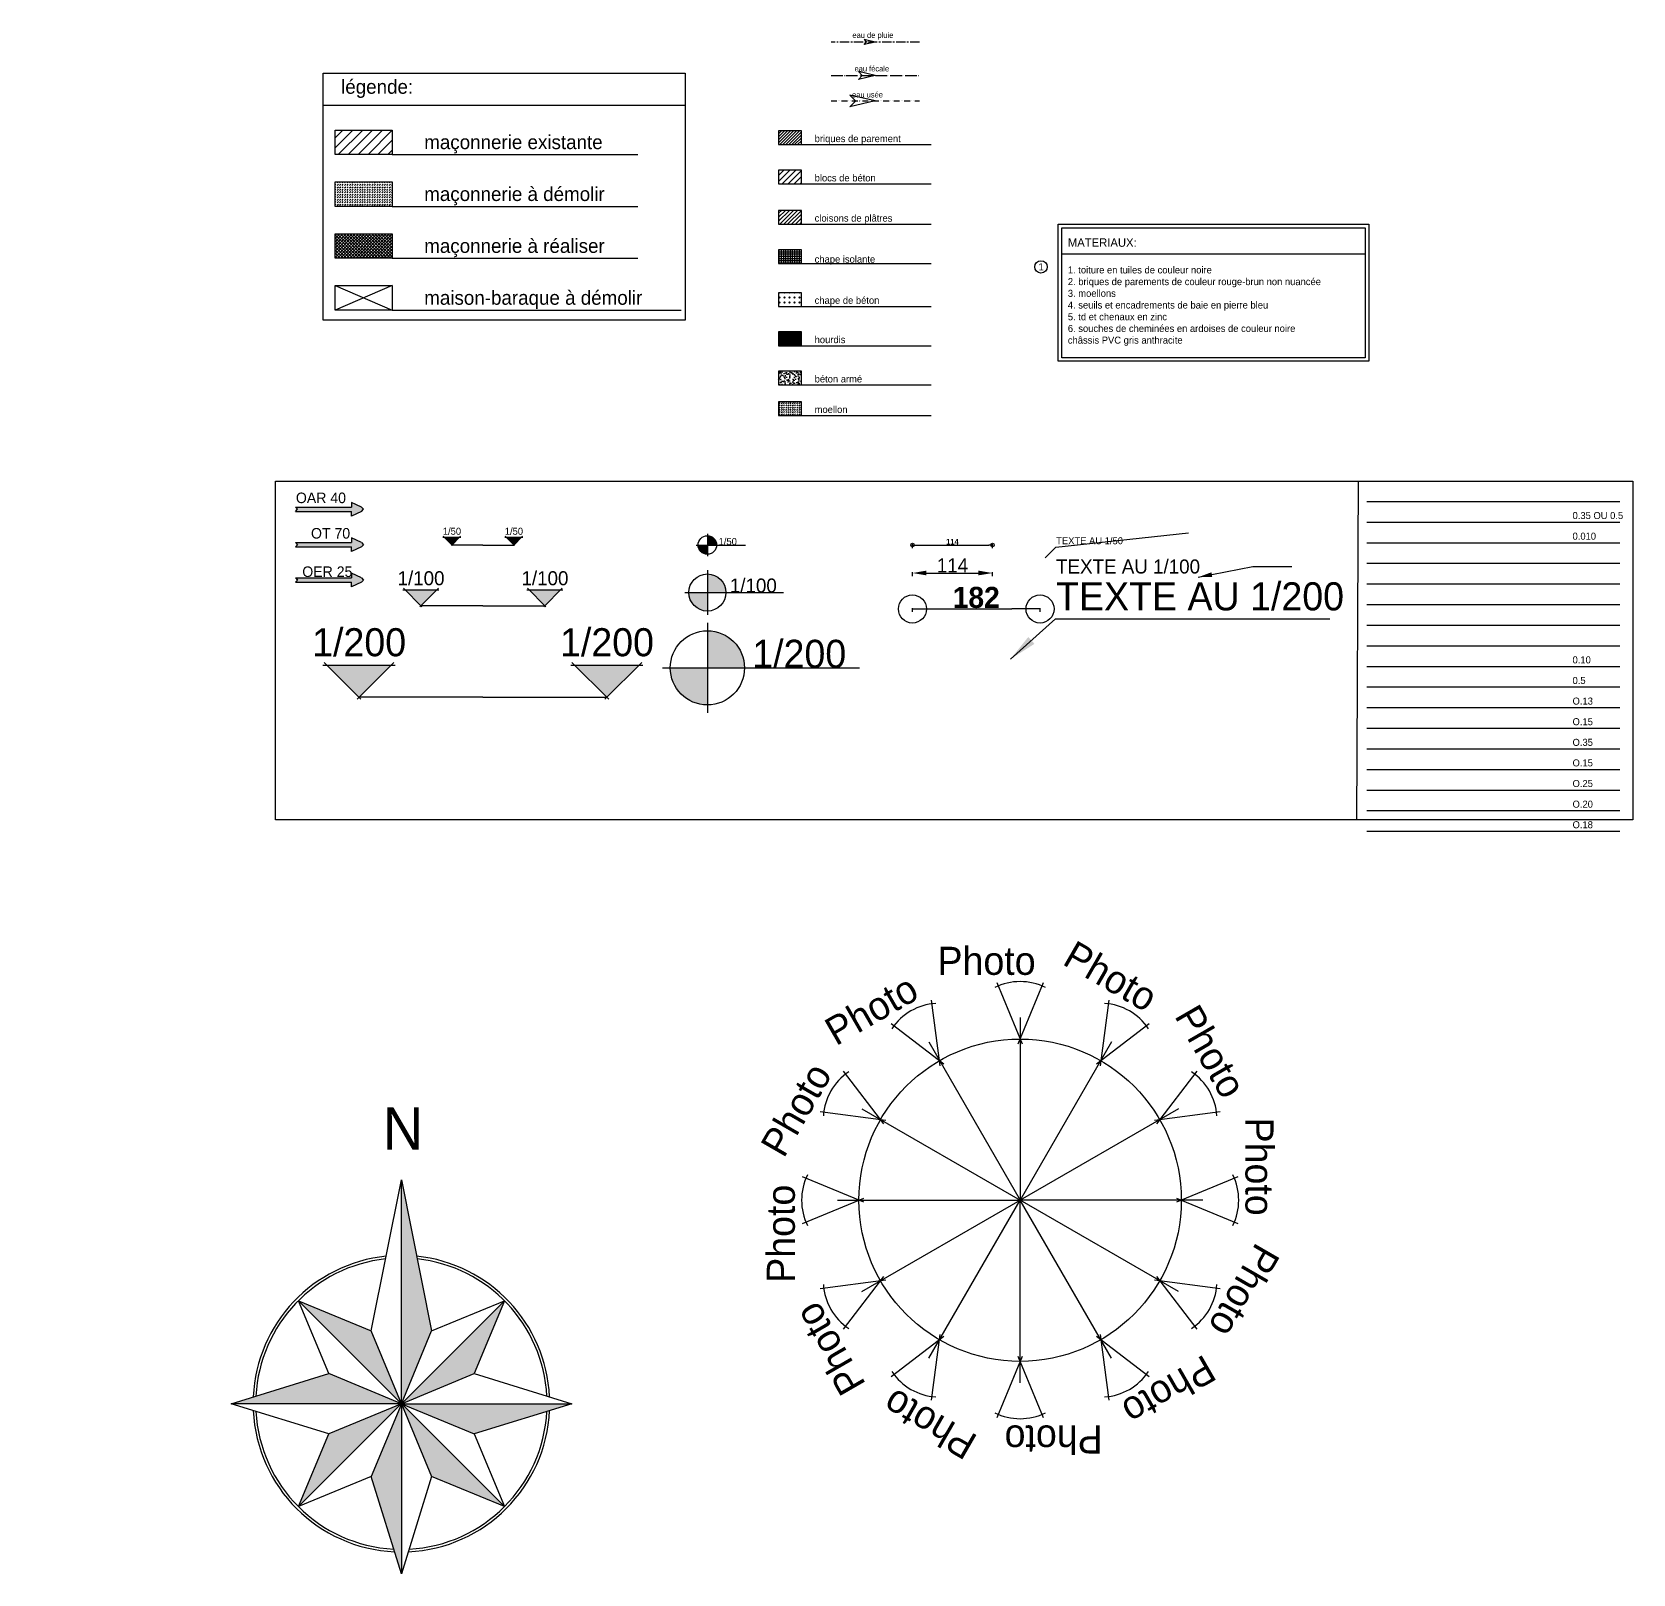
# Model space of a CAD drawing. Header units: millimetres. Extents: x -44462 to 306987, y -116160 to 12874.
# Drawn here: x -1223 to 1057, y -1036 to 1161 of the extents above; entities that cross this region are included whole.
import ezdxf
from ezdxf.enums import TextEntityAlignment as Align

# ---------------------------------------------------------------- set-up
doc = ezdxf.new("R2010")
doc.units = ezdxf.units.MM
doc.header["$PDMODE"] = 35
doc.header["$PDSIZE"] = 10
for name, pattern in [('ACAD_ISO04W100', [30, 24, -3, 0, -3]), ('ACAD_ISO12W100', [21, 12, -3, 0, -3, 0, -3]), ('AXES2', [28.575, 19.05, -3.175, 3.175, -3.175])]:
    doc.linetypes.add(name, pattern=pattern)
for name, color, linetype in [('BLANC', 7, 'Continuous'), ('BLEU', 5, 'Continuous'), ('COTES', 1, 'Continuous'), ('COULEUR 181', 181, 'Continuous'), ('COULEUR 250', 250, 'Continuous'), ('COULEUR 251', 251, 'Continuous'), ('COULEUR 252', 252, 'Continuous'), ('COULEUR 253', 253, 'Continuous'), ('COULEUR 254', 254, 'Continuous'), ('COULEUR 30', 30, 'Continuous'), ('COULEUR 8', 8, 'Continuous'), ('COULEUR 9', 9, 'Continuous'), ('CYAN', 4, 'Continuous'), ('D_______CT', 2, 'Continuous'), ('HACHURE', 8, 'Continuous'), ('JAUNE', 2, 'Continuous'), ('MAGENTA', 6, 'Continuous'), ('MURS', 7, 'Continuous'), ('MURS COUPES', 7, 'Continuous'), ('ROUGE', 1, 'Continuous'), ('TEXTE', 1, 'Continuous'), ('VERT', 3, 'Continuous')]:
    doc.layers.add(name, color=color, linetype=linetype)
doc.styles.add('CENTURY GOTHIC', font='GOTHIC.TTF')
doc.styles.add('Century Gothic Gras', font='GOTHICB.TTF')
doc.styles.add('COMICS', font='comic.TTF', dxfattribs={"height": 10})
doc.styles.add('short', font='GOTHIC.TTF')
doc.styles.add('style1', font='comic.TTF', dxfattribs={"height": 12})
doc.dimstyles.new('1-100', dxfattribs={"dimtxt": 20, "dimasz": 20, "dimexe": 1.25, "dimexo": 0.625, "dimtad": 1, "dimdec": 0, "dimtxsty": 'CENTURY GOTHIC', "dimcen": 2.5, "dimclrd": 8, "dimclre": 8, "dimclrt": 1, "dimadec": 0, "dimazin": 0, "dimtfac": 1, "dimtdec": 0, "dimtmove": 0, "dimatfit": 3, "dimfxl": 0, "dimarcsym": 0})
doc.dimstyles.new('1-200', dxfattribs={"dimtxt": 30, "dimasz": 40, "dimexe": 1.25, "dimexo": 0.625, "dimtad": 1, "dimdec": 0, "dimtxsty": 'Century Gothic Gras', "dimblk": 'ORIGIN', "dimcen": 2.5, "dimclrd": 8, "dimclre": 5, "dimclrt": 6, "dimadec": 0, "dimazin": 0, "dimtfac": 1, "dimtdec": 0, "dimtmove": 0, "dimatfit": 3, "dimldrblk": 'ORIGIN', "dimfxl": 0, "dimarcsym": 0})
doc.dimstyles.new('1-50', dxfattribs={"dimtxt": 8, "dimasz": 5, "dimexe": 1.25, "dimexo": 0.625, "dimtad": 1, "dimdec": 0, "dimtxsty": 'Century Gothic Gras', "dimblk": 'ORIGIN', "dimcen": 5, "dimclrd": 8, "dimclre": 5, "dimclrt": 6, "dimadec": 0, "dimazin": 0, "dimtfac": 1, "dimtdec": 0, "dimtmove": 0, "dimatfit": 3, "dimfxl": 0, "dimarcsym": 0})

# ---------------------------------------------------------------- blocks, each defined once
blk = doc.blocks.new('_Origin')
at = {"color": 0, "linetype": 'Continuous', "lineweight": -2}
blk.add_line((0, 0), (-1, 0), dxfattribs=at)
blk.add_circle((0, 0), 0.5, dxfattribs=at)
blk = doc.blocks.new('*D1')
at = {"layer": 'COTES', "color": 5, "lineweight": -2}
for p, q in [((30.9, 425.9), (30.9, 431.4)), ((144.9, 425.9), (144.9, 431.4))]:
    blk.add_line(p, q, dxfattribs=at)
at = {"layer": 'COTES', "color": 8, "lineweight": -2}
blk.add_line((35.9, 430.2), (139.9, 430.2), dxfattribs=at)
at = {"layer": 'Defpoints', "color": 0}
for p in [(30.9, 425.3), (144.9, 430.2), (144.9, 425.3)]:
    blk.add_point(p, dxfattribs=at)
at = {"layer": 'COTES', "color": 8, "lineweight": -2, "xscale": 5, "yscale": 5, "zscale": 5, "rotation": 180}
blk.add_blockref('_Origin', (30.9, 430.2), dxfattribs=at)
at = {"layer": 'COTES', "color": 8, "lineweight": -2, "xscale": 5, "yscale": 5, "zscale": 5}
blk.add_blockref('_Origin', (144.9, 430.2), dxfattribs=at)
at = {"layer": 'COTES', "color": 6, "insert": (87.9, 434.9), "char_height": 8, "attachment_point": 5, "style": 'Century Gothic Gras'}
blk.add_mtext('114', dxfattribs=at)
blk = doc.blocks.new('*D2')
at = {"layer": 'COTES', "color": 8, "lineweight": -2}
for p, q in [((30.9, 386), (30.9, 391.6)), ((50.9, 390.3), (124.9, 390.3)), ((144.9, 386), (144.9, 391.6))]:
    blk.add_line(p, q, dxfattribs=at)
at = {"layer": 'COTES', "color": 8}
for points in [[(50.9, 393.7), (50.9, 387), (30.9, 390.3)], [(124.9, 393.7), (124.9, 387), (144.9, 390.3)]]:
    blk.add_solid(points, dxfattribs=at)
at = {"layer": 'Defpoints', "color": 0}
for p in [(144.9, 390.3), (30.9, 385.4), (144.9, 385.4)]:
    blk.add_point(p, dxfattribs=at)
at = {"layer": 'COTES', "color": 1, "insert": (87.9, 401.2), "char_height": 20, "attachment_point": 5, "style": 'CENTURY GOTHIC'}
blk.add_mtext('114', dxfattribs=at)
blk = doc.blocks.new('*D3')
at = {"layer": 'COTES', "color": 5, "lineweight": -2}
for p, q in [((30.9, 334.8), (30.9, 340.3)), ((212.7, 334.8), (212.7, 340.3))]:
    blk.add_line(p, q, dxfattribs=at)
at = {"layer": 'COTES', "color": 8, "lineweight": -2}
blk.add_line((70.9, 339.1), (172.7, 339.1), dxfattribs=at)
at = {"layer": 'Defpoints', "color": 0}
for p in [(30.9, 334.1), (212.7, 339.1), (212.7, 334.1)]:
    blk.add_point(p, dxfattribs=at)
at = {"layer": 'COTES', "color": 8, "lineweight": -2, "xscale": 40, "yscale": 40, "zscale": 40, "rotation": 180}
blk.add_blockref('_Origin', (30.9, 339.1), dxfattribs=at)
at = {"layer": 'COTES', "color": 8, "lineweight": -2, "xscale": 40, "yscale": 40, "zscale": 40}
blk.add_blockref('_Origin', (212.7, 339.1), dxfattribs=at)
at = {"layer": 'COTES', "color": 6, "insert": (121.8, 355.4), "char_height": 30, "attachment_point": 5, "style": 'Century Gothic Gras'}
blk.add_mtext('182', dxfattribs=at)
blk = doc.blocks.new('niveau_élévation_gauche')
blk.add_hatch(color=256).paths.add_polyline_path([(-55.55, 11.41), (-44.13, 0), (-32.72, 11.41)])
for p, q in [((-56.96, 11.41), (-31.3, 11.41)), ((-56.55, 12.41), (-43.43, -0.71)), ((-31.72, 12.41), (-44.84, -0.71)), ((0, 0), (-44.13, 0))]:
    blk.add_line(p, q)
at = {"style": 'COMICS'}
blk.add_attdef('NIVEAU', text='', height=10, dxfattribs=at).set_placement((-44.08, 14.6), align=Align.CENTER)
blk = doc.blocks.new('niveau_plan')
h = blk.add_hatch(color=256)
h.paths.add_polyline_path([(13.21, 0, 0.414214), (0, 13.21), (0, 0)])
h.paths.add_polyline_path([(-13.21, 0, 0.414214), (0, -13.21), (0, 0)])
for p, q in [((0, 15.98), (0, -15.98)), ((-15.98, 0), (54.12, 0))]:
    blk.add_line(p, q)
blk.add_circle((0, 0), 13.21)
at = {"style": 'COMICS'}
for tag, p in [('NIVEAUPLANS', (15.98, 0)), ('COMMENTAIRE', (15.98, -14.56))]:
    blk.add_attdef(tag, p, '', height=10, dxfattribs=at)
blk = doc.blocks.new('niveau_élévation_droite')
blk.add_hatch(color=256).paths.add_polyline_path([(32.72, 11.41), (44.13, 0), (55.55, 11.41)])
for p, q in [((31.3, 11.41), (56.96, 11.41)), ((31.72, 12.41), (44.84, -0.71)), ((56.55, 12.41), (43.43, -0.71)), ((0, 0), (44.13, 0))]:
    blk.add_line(p, q)
at = {"style": 'COMICS'}
blk.add_attdef('NIVEAU', text='', height=10, dxfattribs=at).set_placement((44.19, 14.6), align=Align.CENTER)
blk = doc.blocks.new('photon°')
for p, q in [((-33.3, 80.4), (2.9, -7)), ((-2.9, -7), (33.3, 80.4))]:
    blk.add_line(p, q)
blk.add_arc((0, 0), 81.7, 63.7617, 116.2383)
at = {"style": 'CENTURY GOTHIC'}
blk.add_text('Photo ', height=40, dxfattribs=at).set_placement((-117.7, 91.3))
blk.add_attdef('N°', (53, 91.3), '', height=40, dxfattribs=at)
blk = doc.blocks.new('A$C48831500')
at = {"layer": 'BLANC', "linetype": 'Continuous'}
blk.add_hatch(color=7, dxfattribs=at).paths.add_polyline_path([(90.9, 3.1), (76.8, 9.7), (76.8, 3.1), (-3.1, 3.1), (0, 0), (-3.1, -3.1), (76.8, -3.1), (76.8, -5.5), (76.8, -9.7), (90.9, -3.1), (94.1, 0)])
at = {"layer": 'BLANC', "color": 7}
for p, q in [((-3.1, 3.1), (76.8, 3.1)), ((90.9, 3.1), (76.8, 9.7)), ((76.8, 9.7), (76.8, 3.1)), ((-3.1, -3.1), (76.8, -3.1)), ((90.9, -3.1), (76.8, -9.7)), ((76.8, -9.7), (76.8, -3.1))]:
    blk.add_line(p, q, dxfattribs=at)
at = {"layer": 'BLANC', "color": 7, "linetype": 'Continuous'}
for p, q in [((-3.1, 3.1), (0, 0)), ((-3.1, -3.1), (0, 0)), ((76.8, 5.5), (76.8, 3.1)), ((90.9, 3.1), (94.1, 0)), ((76.8, -5.5), (76.8, -3.1)), ((90.9, -3.1), (94.1, 0))]:
    blk.add_line(p, q, dxfattribs=at)
blk = doc.blocks.new('n°')
blk.add_circle((0, 0), 8.82)
at = {"style": 'COMICS'}
blk.add_attdef('N°', (-0.8, -4.8), '', height=10, dxfattribs=at)
blk = doc.blocks.new('A$C63FE3AD6')
at = {"layer": 'MAGENTA'}
for p, q in [((0, 0), (-3.7, 16)), ((-3.7, 16), (0.1, 12.3)), ((3.7, 16), (-0.1, 12.3)), ((0, 0), (3.7, 16))]:
    blk.add_line(p, q, dxfattribs=at)
blk = doc.blocks.new('A$C5EB44E52')
at = {"linetype": 'Continuous'}
h = blk.add_hatch(color=256, dxfattribs=at)
h.paths.add_polyline_path([(485.2, 485.2), (571, 692.4), (485.2, 1123.4)])
h.paths.add_polyline_path([(485.2, 485.2), (692.4, 571), (778.6, 778.6)])
h.paths.add_polyline_path([(970.4, 485.2), (485.2, 485.2), (692.4, 399.4)])
h.paths.add_polyline_path([(485.2, 485.2), (571, 278.1), (778.6, 191.8)])
h.paths.add_polyline_path([(485.2, 485.2), (399.4, 278.1), (485.2, 0)])
h.paths.add_polyline_path([(485.2, 485.2), (278.1, 399.4), (191.8, 191.8)])
h.paths.add_polyline_path([(278.1, 571), (0, 485.2), (485.2, 485.2)])
h.paths.add_polyline_path([(399.4, 692.4), (191.8, 778.6), (485.2, 485.2)])
for p, q in [((399.4, 692.4), (485.2, 1123.4)), ((485.2, 485.2), (485.2, 1123.4)), ((485.2, 1123.4), (571, 692.4)), ((278.1, 571), (191.8, 778.6)), ((191.8, 191.8), (778.6, 778.6)), ((778.6, 191.8), (191.8, 778.6)), ((191.8, 778.6), (399.4, 692.4)), ((571, 692.4), (778.6, 778.6)), ((778.6, 778.6), (692.4, 571)), ((485.2, 485.2), (399.4, 692.4)), ((485.2, 485.2), (571, 692.4)), ((0, 485.2), (278.1, 571)), ((485.2, 485.2), (278.1, 571)), ((485.2, 485.2), (692.4, 571)), ((692.4, 571), (970.4, 485.2)), ((485.2, 485.2), (0, 485.2)), ((278.1, 399.4), (0, 485.2)), ((485.2, 485.2), (278.1, 399.4)), ((485.2, 485.2), (399.4, 278.1)), ((485.2, 485.2), (485.2, 0)), ((485.2, 485.2), (970.4, 485.2)), ((485.2, 485.2), (692.4, 399.4)), ((485.2, 485.2), (571, 278.1)), ((970.4, 485.2), (692.4, 399.4)), ((191.8, 191.8), (278.1, 399.4)), ((692.4, 399.4), (778.6, 191.8)), ((399.4, 278.1), (191.8, 191.8)), ((485.2, 0), (399.4, 278.1)), ((571, 278.1), (485.2, 0)), ((778.6, 191.8), (571, 278.1))]:
    blk.add_line(p, q, dxfattribs=at)
for radius, start, end in [(422.5, 95.8955, 177.3532), (415, 96.2154, 176.98), (422.5, 2.6468, 84.1045), (415, 3.02, 83.7846), (422.5, 182.6468, 267.3532), (415, 183.02, 266.98), (422.5, 272.6468, 357.3532), (415, 273.02, 356.98)]:
    blk.add_arc((485.2, 485.2), radius, start, end, dxfattribs=at)
at = {"linetype": 'Continuous', "insert": (431.9, 1329.4), "char_height": 120, "width": 920.175, "attachment_point": 1, "style": 'style1'}
blk.add_mtext('N', dxfattribs=at)

msp = doc.modelspace()

# ---------------------------------------------------------------- hatches: boundary and pattern name
at = {"lineweight": -2}
h = msp.add_hatch(dxfattribs=at)
h.set_pattern_fill('CROSS', color=8, scale=20, angle=135, style=0)
h.paths.add_polyline_path([(-1190.8, 230.6), (-1223.3, 230.6), (-1223.3, 211.1), (-1190.8, 211.1)])
at = {"layer": 'COULEUR 8'}
h = msp.add_hatch(dxfattribs=at)
h.set_pattern_fill('_USER', color=8, scale=10, angle=45, style=0, pattern_type=0)
h.set_pattern_definition([(45, (-4027.272, 16329.115), (-7.071068, 7.071068), [])])
h.paths.add_polyline_path([(-710.1, 1021.4), (-791.5, 1021.4), (-791.5, 986.6), (-710.1, 986.6)])
h = msp.add_hatch(dxfattribs=at)
h.set_pattern_fill('DASH', color=8, scale=20, angle=45, style=0)
h.set_pattern_definition([(45, (-4027.2725, 16329.1149), (2e-16, 3.5355339), [2.5, -2.5])])
h.paths.add_polyline_path([(-710.1, 947.5), (-791.5, 947.5), (-791.5, 912.7), (-710.1, 912.7)])
h = msp.add_hatch(dxfattribs=at)
h.set_pattern_fill('ANSI37', color=8, scale=25, angle=0.553, style=0)
h.set_pattern_definition([(45.55297, (-4027.2725, 16329.115), (-2.2309317, 2.18827986), []), (135.55297, (-4027.2725, 16329.115), (-2.18827986, -2.2309317), [])])
h.paths.add_polyline_path([(-710.1, 873.7), (-791.5, 873.7), (-791.5, 838.8), (-710.1, 838.8)])
at = {"layer": 'HACHURE'}
h = msp.add_hatch(dxfattribs=at)
h.set_pattern_fill('_USER', color=256, scale=3, angle=45, style=0, pattern_type=0)
h.set_pattern_definition([(45, (1063.5887, 559.1866), (-2.12132, 2.12132), [])])
h.paths.add_polyline_path([(-127.2, 1020.1), (-159.7, 1020.1), (-159.7, 1000.6), (-127.2, 1000.6)])
h = msp.add_hatch(dxfattribs=at)
h.set_pattern_fill('_USER', color=256, scale=6, angle=45, style=0, pattern_type=0)
h.set_pattern_definition([(45, (1063.589, 559.1866), (-4.24264, 4.24264), [])])
h.paths.add_polyline_path([(-127.2, 964.1), (-159.7, 964.1), (-159.7, 944.6), (-127.2, 944.6)])
h = msp.add_hatch(dxfattribs=at)
h.set_pattern_fill('_USER', color=256, scale=4, angle=45, style=0, pattern_type=0)
h.set_pattern_definition([(45, (1063.5887, 559.1866), (-2.828427, 2.828427), [])])
h.paths.add_polyline_path([(-127.2, 906.9), (-159.7, 906.9), (-159.7, 887.4), (-127.2, 887.4)])
h = msp.add_hatch(dxfattribs=at)
h.set_pattern_fill('NET', color=256, angle=360, style=0)
h.set_pattern_definition([(360, (1063.5887, 559.1866), (3e-14, 3.175), []), (90, (1063.5887, 559.1866), (-3.175, 3e-14), [])])
h.paths.add_polyline_path([(-127.2, 850.9), (-159.7, 850.9), (-159.7, 831.4), (-127.2, 831.4)])
h = msp.add_hatch(dxfattribs=at)
h.set_pattern_fill('CROSS', color=256, scale=0.8, angle=135, style=0)
h.set_pattern_definition([(135, (1063.5887, 559.1866), (-7.184205, 7e-14), [2.54, -7.62]), (225, (1063.5887, 560.9826), (-7e-14, -7.184205), [2.54, -7.62])])
h.paths.add_polyline_path([(-127.2, 789.7), (-159.7, 789.7), (-159.7, 770.2), (-127.2, 770.2)])
h = msp.add_hatch(dxfattribs=at)
h.set_pattern_fill('_USER', color=256, angle=45, style=0, pattern_type=0)
h.set_pattern_definition([(45, (1063.5887, 559.1866), (-0.7071068, 0.7071068), [])])
h.paths.add_polyline_path([(-127.2, 733.7), (-159.7, 733.7), (-159.7, 714.2), (-127.2, 714.2)])
h = msp.add_hatch(dxfattribs=at)
h.set_pattern_fill('AR-CONC', color=256, scale=0.05, style=0)
h.set_pattern_definition([(50, (1063.589, 559.1866), (9.109233, -0.796954), [0.9525, -10.4775]), (355, (1063.589, 559.187), (-1.76214, 9.55283), [0.762, -8.382]), (100.451, (1064.348, 559.12), (7.347125, 8.755834), [0.8095, -8.9045]), (46.1842, (1063.589, 561.727), (13.55395, -2.10212), [1.42875, -15.71625]), (96.6356, (1064.718, 561.551), (11.87021, 12.37128), [1.21425, -13.35675]), (351.184, (1063.589, 561.727), (11.87023, 12.37126), [1.143, -12.573]), (21, (1064.859, 561.0916), (7.580744, -5.113276), [0.9525, -10.4775]), (326, (1064.859, 561.092), (3.0901, 9.2094), [0.762, -8.382]), (71.4514, (1065.4905, 560.6655), (10.670825, 4.09614), [0.8095, -8.9045]), (37.5, (1063.5887, 559.1866), (0.15443, 4.227752), [0, -8.2804, 0, -8.509, 0, -8.41375]), (7.5, (1063.5887, 559.1866), (3.340983, 5.009029), [0, -4.8514, 0, -8.0899, 0, -3.20675]), (327.5, (1060.7566, 559.1866), (6.77953, -0.286437), [0, -3.175, 0, -9.906, 0, -13.1445]), (317.5, (1059.4866, 559.1866), (7.40646, 1.271325), [0, -4.1275, 0, -6.5786, 0, -9.3345])])
h.paths.add_polyline_path([(-127.2, 677.7), (-159.7, 677.7), (-159.7, 658.2), (-127.2, 658.2)])
h = msp.add_hatch(dxfattribs=at)
h.set_pattern_fill('DASH', color=256, scale=0.7, angle=45, style=0)
h.set_pattern_definition([(45, (1063.5887, 559.1866), (2e-16, 3.1430896), [2.2225, -2.2225])])
h.paths.add_polyline_path([(-127.2, 634.3), (-159.7, 634.3), (-159.7, 614.8), (-127.2, 614.8)])

# ---------------------------------------------------------------- linework, layer by layer
at = {"color": 142}
msp.add_line((666.1, 521.4), (663.4, 38.7), dxfattribs=at)
msp.add_line((678, 492.3), (1038.7, 492.3))
msp.add_lwpolyline([(-876.3, 521.4), (1057.4, 521.4), (1057.4, 38.7), (-876.3, 38.7)], close=True, dxfattribs=at)
at = {"layer": 'BLANC'}
msp.add_line((678, 462.9), (1038.7, 462.9), dxfattribs=at)
at = {"layer": 'BLEU'}
msp.add_line((678, 433.5), (1038.7, 433.5), dxfattribs=at)
at = {"layer": 'COULEUR 181'}
msp.add_line((678, 22.4), (1038.7, 22.4), dxfattribs=at)
at = {"layer": 'COULEUR 250'}
msp.add_line((678, 404.2), (1038.7, 404.2), dxfattribs=at)
at = {"layer": 'COULEUR 251'}
msp.add_line((678, 374.8), (1038.7, 374.8), dxfattribs=at)
at = {"layer": 'COULEUR 252'}
msp.add_line((678, 345.4), (1038.7, 345.4), dxfattribs=at)
at = {"layer": 'COULEUR 253'}
msp.add_line((678, 316.1), (1038.7, 316.1), dxfattribs=at)
at = {"layer": 'COULEUR 254'}
msp.add_line((678, 286.7), (1038.7, 286.7), dxfattribs=at)
at = {"layer": 'COULEUR 30'}
msp.add_line((678, 51.8), (1038.7, 51.8), dxfattribs=at)
at = {"layer": 'COULEUR 8'}
for p, q in [((676, 844.4), (243.5, 844.4)), ((678, 257.3), (1038.7, 257.3))]:
    msp.add_line(p, q, dxfattribs=at)
for points in [[(238.5, 887.2), (681, 887.2), (681, 691.9), (238.5, 691.9)], [(243.5, 882.2), (676, 882.2), (676, 696.9), (243.5, 696.9)]]:
    msp.add_lwpolyline(points, close=True, dxfattribs=at)
at = {"layer": 'COULEUR 9'}
msp.add_line((678, 228), (1038.7, 228), dxfattribs=at)
at = {"layer": 'CYAN'}
msp.add_line((678, 198.6), (1038.7, 198.6), dxfattribs=at)
at = {"layer": 'JAUNE'}
msp.add_line((678, 169.2), (1038.7, 169.2), dxfattribs=at)
at = {"layer": 'MAGENTA', "linetype": 'AXES2', "ltscale": 0.7}
msp.add_line((40.9, 1146.8), (-85.1, 1146.8), dxfattribs=at)
at = {"layer": 'MAGENTA', "linetype": 'ACAD_ISO04W100', "ltscale": 0.7}
msp.add_line((-85.1, 1099.1), (40.9, 1099.1), dxfattribs=at)
at = {"layer": 'MAGENTA', "linetype": 'ACAD_ISO12W100', "ltscale": 0.7}
msp.add_line((-85.1, 1063), (40.9, 1063), dxfattribs=at)
at = {"layer": 'MAGENTA'}
msp.add_line((678, 139.9), (1038.7, 139.9), dxfattribs=at)
at = {"layer": 'MURS COUPES', "color": 8}
for p, q in [((-808.4, 1056.7), (-292.9, 1056.7)), ((-710.1, 986.6), (-360.5, 986.6)), ((-710.1, 912.7), (-360.5, 912.7)), ((-710.1, 838.8), (-360.5, 838.8)), ((-710.1, 764.9), (-298.6, 764.9))]:
    msp.add_line(p, q, dxfattribs=at)
at = {"layer": 'MURS COUPES', "color": 7}
for p, q in [((-791.5, 799.8), (-710.1, 764.9)), ((-710.1, 799.8), (-791.5, 764.9))]:
    msp.add_line(p, q, dxfattribs=at)
at = {"layer": 'MURS COUPES', "color": 8}
for points in [[(-808.4, 1102.3), (-292.9, 1102.3), (-292.9, 750.5), (-808.4, 750.5)], [(-791.5, 1021.4), (-710.1, 1021.4), (-710.1, 986.6), (-791.5, 986.6)], [(-791.5, 947.5), (-710.1, 947.5), (-710.1, 912.7), (-791.5, 912.7)], [(-791.5, 873.7), (-710.1, 873.7), (-710.1, 838.8), (-791.5, 838.8)], [(-791.5, 799.8), (-710.1, 799.8), (-710.1, 764.9), (-791.5, 764.9)]]:
    msp.add_lwpolyline(points, close=True, dxfattribs=at)
at = {"layer": 'ROUGE'}
msp.add_line((678, 110.5), (1038.7, 110.5), dxfattribs=at)
at = {"layer": 'TEXTE'}
for p, q in [((-127.2, 1020.1), (-159.7, 1020.1)), ((-159.7, 1020.1), (-159.7, 1000.6)), ((-127.2, 1000.6), (-127.2, 1020.1)), ((-159.7, 1000.6), (57.5, 1000.6)), ((-127.2, 964.1), (-159.7, 964.1)), ((-159.7, 964.1), (-159.7, 944.6)), ((-127.2, 944.6), (-127.2, 964.1)), ((-159.7, 944.6), (57.5, 944.6)), ((-127.2, 906.9), (-159.7, 906.9)), ((-159.7, 906.9), (-159.7, 887.4)), ((-127.2, 887.4), (-127.2, 906.9)), ((-159.7, 887.4), (57.5, 887.4)), ((-127.2, 850.9), (-159.7, 850.9)), ((-159.7, 850.9), (-159.7, 831.4)), ((-127.2, 831.4), (-127.2, 850.9)), ((-159.7, 831.4), (57.5, 831.4)), ((-127.2, 789.7), (-159.7, 789.7)), ((-159.7, 789.7), (-159.7, 770.2)), ((-127.2, 770.2), (-127.2, 789.7)), ((-159.7, 770.2), (57.5, 770.2)), ((-127.2, 733.7), (-159.7, 733.7)), ((-159.7, 733.7), (-159.7, 714.2)), ((-127.2, 714.2), (-127.2, 733.7)), ((-159.7, 714.2), (57.5, 714.2)), ((-127.2, 677.7), (-159.7, 677.7)), ((-159.7, 677.7), (-159.7, 658.2)), ((-127.2, 658.2), (-127.2, 677.7)), ((-159.7, 658.2), (57.5, 658.2)), ((-127.2, 634.3), (-159.7, 634.3)), ((-159.7, 634.3), (-159.7, 614.8)), ((-127.2, 614.8), (-127.2, 634.3)), ((-159.7, 614.8), (57.5, 614.8)), ((184.3, -243), (184.3, -503.2)), ((54.3, -277.8), (184.3, -503.2)), ((314.4, -277.8), (184.3, -503.2)), ((-41, -373.1), (184.3, -503.2)), ((409.7, -373.1), (184.3, -503.2)), ((-75.8, -503.2), (184.3, -503.2)), ((-41, -633.2), (184.3, -503.2)), ((54.3, -728.5), (184.3, -503.2)), ((184.3, -763.3), (184.3, -503.2)), ((314.4, -728.5), (184.3, -503.2)), ((409.7, -633.2), (184.3, -503.2)), ((444.5, -503.2), (184.3, -503.2))]:
    msp.add_line(p, q, dxfattribs=at)
msp.add_circle((184.3, -503.2), 229.6, dxfattribs=at)
at = {"layer": 'VERT'}
msp.add_line((678, 81.1), (1038.7, 81.1), dxfattribs=at)

# ---------------------------------------------------------------- block references
ref = msp.add_blockref('n°', (214, 826.4))
ref.add_attrib('N°', '1', (210.6, 821.6), dxfattribs={"height": 10, "style": 'COMICS'})
at = {"layer": 'BLEU', "rotation": 90}
msp.add_blockref('A$C63FE3AD6', (-22.1, 1146.8), dxfattribs=at)
for p, xscale, yscale, zscale in [((-22.1, 1099.1), 1.5, 1.499999999999091, 1.5), ((-22.1, 1063), -2.25, 2.25, 2.25)]:
    msp.add_blockref('A$C63FE3AD6', p, dxfattribs=dict(at, xscale=xscale, yscale=yscale, zscale=zscale))
at = {"layer": 'ROUGE'}
for name, p, values in [('niveau_élévation_gauche', (-581, 430.2), {'NIVEAU': '1/50'}), ('niveau_élévation_droite', (-581, 430.2), {'NIVEAU': '1/50'}), ('niveau_plan', (-261.2, 430.2), {'NIVEAUPLANS': '1/50'})]:
    msp.add_blockref(name, p, dxfattribs=at).add_auto_attribs(values)
for name, p, xscale, yscale, zscale, values in [('niveau_élévation_gauche', (-581, 343.7), 2, 2, 2, {'NIVEAU': '1/100'}), ('niveau_élévation_droite', (-581, 343.7), 2, 2, 2, {'NIVEAU': '1/100'}), ('niveau_plan', (-261.2, 362.5), 2, 2, 2, {'NIVEAUPLANS': '1/100'}), ('niveau_élévation_gauche', (-581, 213.3), 4, 4, 4, {'NIVEAU': '1/200'}), ('niveau_élévation_droite', (-581, 213.3), 4, 4, 4, {'NIVEAU': '1/200'}), ('niveau_plan', (-261.2, 255.2), 4, 4, 4, {'NIVEAUPLANS': '1/200'})]:
    msp.add_blockref(name, p, dxfattribs=dict(at, xscale=xscale, yscale=yscale, zscale=zscale)).add_auto_attribs(values)
at = {"layer": 'ROUGE', "xscale": 0.5, "yscale": 0.5, "zscale": 0.5}
msp.add_blockref('A$C5EB44E52', (-939.7, -1035.7), dxfattribs=at)
at = {"layer": 'TEXTE'}
for p, rotation in [((299.2, -304.3), 330.0000000000001), ((69.5, -304.3), 30), ((383.2, -388.3), 300.0000000000001), ((-14.5, -388.3), 59.99999999999999), ((414, -503.2), 270), ((-45.3, -503.2), 90), ((383.2, -618), 240), ((-14.5, -618), 120), ((299.2, -702), 210), ((69.5, -702), 150), ((184.3, -732.8), 180)]:
    msp.add_blockref('photon°', p, dxfattribs=dict(at, rotation=rotation))
msp.add_blockref('photon°', (184.3, -273.5), dxfattribs=at)

# ---------------------------------------------------------------- texts
at = {"layer": 'COULEUR 8', "insert": (252.3, 790.6), "char_height": 15, "width": 513.46, "attachment_point": 4, "style": 'CENTURY GOTHIC'}
msp.add_mtext('{\\H0.8x;MATERIAUX:\\P\\P\\H0.8333x;1. toiture en tuiles de couleur noire\\P2. briques de parements de couleur rouge-brun non nuancée\\P3. moellons\\P4. seuils et encadrements de baie en pierre bleu\\P5. td et chenaux en zinc\\P6. souches de cheminées en ardoises de couleur noire\\Pchâssis PVC gris anthracite}', dxfattribs=at)
at = {"layer": 'D_______CT', "color": 7, "linetype": 'Continuous', "char_height": 20, "width": 460.844, "attachment_point": 1, "style": 'short'}
for s, insert in [('légende:', (-783, 1093.1)), ('maçonnerie existante', (-664.6, 1014.2)), ('maçonnerie à démolir', (-664.6, 940.3)), ('maçonnerie à réaliser', (-664.6, 866.4)), ('maison-baraque à démolir ', (-664.6, 792.5))]:
    msp.add_mtext(s, dxfattribs=dict(at, insert=insert))
at = {"layer": 'TEXTE', "attachment_point": 1, "style": 'CENTURY GOTHIC'}
for s, insert, char_height, width in [('eau de pluie', (-54.6, 1160.6), 8, 128.287), (' eau fécale', (-54.6, 1112.9), 8, 128.287), ('eau usée', (-55.2, 1075.8), 8, 128.287), ('briques de parement', (-108.4, 1014.2), 10, 190.862), ('blocs de béton', (-108.4, 958.2), 10, 190.862), ('cloisons de plâtres', (-108.4, 900.9), 10, 190.862), ('chape isolante', (-108.4, 842.4), 10, 190.862), ('chape de béton', (-108.4, 783.8), 10, 190.862), ('hourdis', (-108.4, 727.8), 10, 190.862), ('béton armé', (-108.4, 671.8), 10, 190.862), ('moellon', (-108.4, 628.3), 10, 190.862), ('0.35 OU 0.5', (971.3, 477.2), 10, 102.342), ('TEXTE AU 1/50', (235.7, 441.3), 10, 102.342), ('0.010', (971.3, 447.8), 10, 102.342), ('TEXTE AU 1/100', (235.5, 409.6), 20, 323.616), ('TEXTE AU 1/200', (235.5, 377.1), 40, 396.942), ('0.10', (971.3, 271.6), 10, 102.342), ('0.5', (971.3, 242.2), 10, 102.342), ('O.13', (971.3, 212.9), 10, 102.342), ('O.15', (971.3, 183.5), 10, 102.342), ('O.35', (971.3, 154.1), 10, 102.342), ('O.15', (971.3, 124.8), 10, 102.342), ('O.25', (971.3, 95.4), 10, 102.342), ('O.20', (971.3, 66), 10, 102.342), ('O.18', (971.3, 36.7), 10, 102.342)]:
    msp.add_mtext(s, dxfattribs=dict(at, insert=insert, char_height=char_height, width=width))

# ---------------------------------------------------------------- dimensions: what is measured, and where the dimension line sits
at = {"layer": 'COTES'}
for base, p1, p2, dimstyle, picture, middle in [((144.9, 430.2), (30.9, 425.3), (144.9, 425.3), '1-50', '*D1', (87.9, 434.9)), ((144.9, 390.3), (30.9, 385.4), (144.9, 385.4), '1-100', '*D2', (87.9, 401.2)), ((212.7, 339.1), (30.9, 334.1), (212.7, 334.1), '1-200', '*D3', (121.8, 355.4))]:
    dim = msp.add_linear_dim(base=base, p1=p1, p2=p2, dimstyle=dimstyle, dxfattribs=at)
    dim.commit()
    dim.dimension.update_dxf_attribs({"geometry": picture, "text_midpoint": middle})

# ---------------------------------------------------------------- leaders
at = {"layer": 'BLANC'}
for points, override in [([(220, 411.8), (235.2, 427), (424.4, 447.7)], {"dimgap": 0.625, "dimtad": 0}), ([(437.8, 384.3), (516, 399.5), (571.5, 399.5)], {"dimasz": 20, "dimgap": 0.625, "dimtad": 0}), ([(170.5, 267.6), (234.6, 325), (625.6, 325)], {"dimasz": 40, "dimgap": 0.625, "dimtad": 0})]:
    msp.add_leader(points, dimstyle='1-50', override=override, dxfattribs=at)

# ---------------------------------------------------------------- next in the draw order: texts
at = {"layer": 'MURS', "color": 7, "linetype": 'Continuous', "char_height": 15, "attachment_point": 1, "line_spacing_factor": 2, "style": 'CENTURY GOTHIC', "bg_fill": 2}
for s, insert, width in [('OAR 40', (-847.4, 504.9), 79.953), ('OER 25', (-838.3, 399.7), 74.966)]:
    msp.add_mtext(s, dxfattribs=dict(at, insert=insert, width=width))

# ---------------------------------------------------------------- next in the draw order: block references
at = {"layer": 'MURS', "color": 1, "linetype": 'Continuous'}
for p in [(-845, 481.2), (-845, 380.2)]:
    msp.add_blockref('A$C48831500', p, dxfattribs=at)

# ---------------------------------------------------------------- next in the draw order: texts
at = {"layer": 'MURS', "color": 7, "linetype": 'Continuous', "insert": (-825.9, 454.4), "char_height": 15, "width": 95.227, "attachment_point": 1, "line_spacing_factor": 2, "style": 'CENTURY GOTHIC', "bg_fill": 2}
msp.add_mtext('OT 70', dxfattribs=at)

# ---------------------------------------------------------------- next in the draw order: block references
at = {"layer": 'MURS', "color": 1, "linetype": 'Continuous'}
msp.add_blockref('A$C48831500', (-845, 430.7), dxfattribs=at)

doc.saveas('drawing.dxf')
